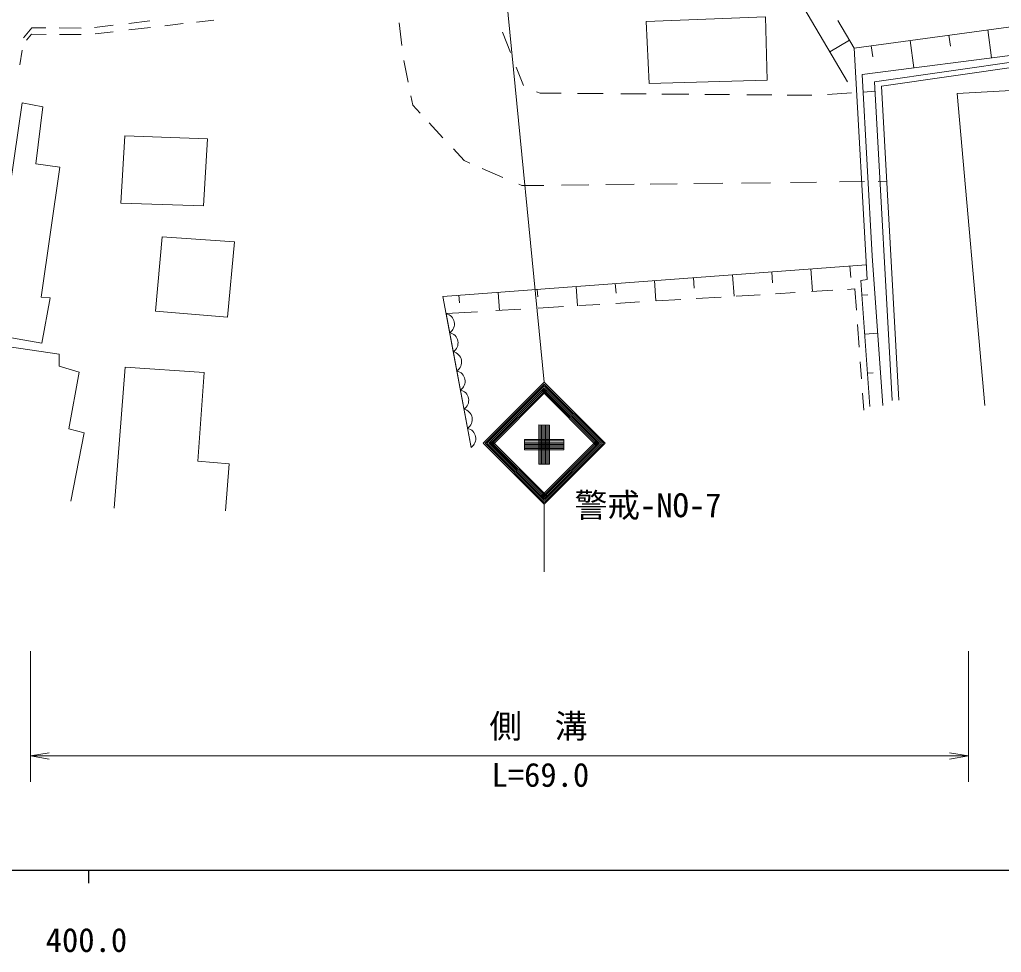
# Model space of a CAD drawing. Units: millimetres, scale not verified. Extents: x 40000 to 680000, y 20000 to 380000.
# Drawn here: x 462732 to 537850, y 198715 to 270084 of the extents above; entities that cross this region are included whole.
import ezdxf
from ezdxf.enums import TextEntityAlignment as Align

# ---------------------------------------------------------------- set-up
doc = ezdxf.new("R2010")
doc.units = ezdxf.units.MM
doc.header["$LTSCALE"] = 1000
for name, color, linetype, lineweight in [('M-BGD', 7, 'Continuous', 13), ('M-STR-STR3', 7, 'Continuous', 13), ('M-STR-STRC', 7, 'Continuous', 13), ('M-TTL-BAND', 7, 'Continuous', 25)]:
    doc.layers.add(name, color=color, linetype=linetype, lineweight=lineweight)
doc.styles.add('ＭＳ ゴシック', font='')
doc.styles.get('ＭＳ ゴシック').set_extended_font_data('MS Gothic')

# ---------------------------------------------------------------- blocks, each defined once
blk = doc.blocks.new('open_arrow')
at = {"color": 0, "linetype": 'Continuous', "lineweight": -2}
blk.add_lwpolyline([(7.5, 1.25), (0, 0), (7.5, -1.25)], dxfattribs=at)

msp = doc.modelspace()

# ---------------------------------------------------------------- linework, layer by layer
at = {"layer": 'M-BGD'}
for p, q in [((526074, 265318), (522397, 271548)), ((471077, 269793), (472690, 269982)), ((473847, 269614), (475235, 269776)), ((476267, 269897), (477595, 270053)), ((491765, 269832), (491970, 268116)), ((510676, 269935), (519805, 270287)), ((510906, 265205), (510676, 269935)), ((519805, 270287), (519930, 265443)), ((525350, 270013), (526584, 267899)), ((526584, 267899), (540412, 269788)), ((463017, 268685), (463660, 269466)), ((463259, 268507), (463637, 268967)), ((463637, 268967), (464762, 268957)), ((463660, 269466), (464731, 269457)), ((465750, 269449), (467445, 269434)), ((465784, 268948), (467438, 268934)), ((468472, 269488), (469892, 269654)), ((468519, 268990), (469897, 269151)), ((471098, 269292), (472740, 269484)), ((499685, 269129), (500298, 267564)), ((537101, 267167), (536810, 269296)), ((526228, 268509), (524717, 267617)), ((531150, 266399), (530866, 268484)), ((533953, 268048), (533838, 268890)), ((462754, 266615), (462930, 267748)), ((526584, 267899), (527571, 250202)), ((527197, 265889), (541388, 267720)), ((528008, 267236), (527893, 268078)), ((492134, 266947), (492467, 265295)), ((541523, 267237), (528148, 265330)), ((541579, 266841), (528667, 265000)), ((500735, 266448), (501285, 265043)), ((519930, 265443), (510906, 265205)), ((527197, 265889), (527972, 252005)), ((528148, 265330), (529504, 240931)), ((502289, 264571), (502567, 264469)), ((502567, 264469), (504180, 264455)), ((505422, 264444), (507389, 264428)), ((526372, 264477), (524552, 264355)), ((528189, 264599), (527283, 264539)), ((528667, 265000), (530003, 240959)), ((534457, 264430), (540625, 264766)), ((536597, 240555), (534457, 264430)), ((462937, 263724), (460351, 246054)), ((464511, 263409), (462937, 263724)), ((492675, 264258), (492820, 263538)), ((508725, 264416), (510666, 264400)), ((511879, 264389), (513944, 264372)), ((515156, 264362), (517038, 264346)), ((518371, 264334), (520283, 264318)), ((521464, 264308), (523344, 264292)), ((463961, 259058), (464511, 263409)), ((492820, 263538), (493385, 262927)), ((494060, 262196), (495122, 261048)), ((470471, 256044), (470769, 261203)), ((470769, 261203), (477112, 260966)), ((477112, 260966), (476794, 255833)), ((495917, 260187), (496741, 259294)), ((496741, 259294), (497178, 259105)), ((465802, 258795), (463961, 259058)), ((464391, 248851), (465802, 258795)), ((498125, 258696), (499695, 258017)), ((525467, 257670), (527387, 257692)), ((528413, 257704), (529072, 257712)), ((500918, 257488), (501159, 257384)), ((501159, 257384), (502854, 257403)), ((504188, 257419), (506277, 257444)), ((507581, 257459), (509765, 257485)), ((510976, 257499), (513041, 257523)), ((514313, 257538), (516550, 257565)), ((517973, 257581), (520189, 257607)), ((521705, 257625), (523707, 257649)), ((476794, 255833), (470471, 256044)), ((473117, 247789), (473636, 253473)), ((473636, 253473), (479176, 253081)), ((479176, 253081), (478646, 247313)), ((527972, 252005), (528779, 240551)), ((527508, 251331), (495120, 248896)), ((523400, 249278), (523269, 251012)), ((526327, 250354), (526261, 251237)), ((514354, 249548), (514295, 250338)), ((517410, 248918), (517286, 250563)), ((520341, 249951), (520278, 250787)), ((527102, 250123), (527571, 250202)), ((502371, 248873), (502328, 249438)), ((505430, 248197), (505320, 249663)), ((508367, 249145), (508311, 249888)), ((511420, 248558), (511303, 250113)), ((526645, 249474), (526082, 249440)), ((526763, 247846), (526645, 249474)), ((527102, 250123), (527782, 240480)), ((465061, 248803), (464391, 248851)), ((464439, 245337), (465061, 248803)), ((495120, 248896), (497271, 237353)), ((496388, 248423), (496345, 248989)), ((499440, 247837), (499337, 249213)), ((513320, 248672), (511463, 248560)), ((516417, 248858), (514485, 248742)), ((519399, 249038), (517560, 248927)), ((522077, 249199), (520565, 249108)), ((524967, 249373), (523332, 249274)), ((527629, 249039), (527180, 249008)), ((501076, 247935), (499178, 247821)), ((504336, 248131), (502420, 248016)), ((507118, 248299), (505530, 248203)), ((510172, 248482), (508356, 248373)), ((478646, 247313), (473117, 247789)), ((497761, 247736), (495363, 247591)), ((497271, 237353), (495363, 247591)), ((526967, 245025), (526841, 246760)), ((460351, 246054), (464439, 245337)), ((528389, 246086), (527391, 246015)), ((460967, 245190), (465764, 244475)), ((465764, 244475), (465764, 243576)), ((465764, 243576), (467286, 243115)), ((469961, 232696), (470795, 243491)), ((470795, 243491), (476847, 243075)), ((527143, 242592), (527048, 243910)), ((467286, 243115), (466502, 238779)), ((476847, 243075), (476371, 236288)), ((528051, 243054), (527602, 243023)), ((527316, 240203), (527223, 241495)), ((466502, 238779), (467678, 238457)), ((467678, 238457), (466640, 233245)), ((476371, 236288), (478772, 236090)), ((478772, 236090), (478494, 232498))]:
    msp.add_line(p, q, dxfattribs=at)
for centre in [(495201, 246804), (495474, 245342), (495746, 243879), (496019, 242417), (496291, 240954), (496564, 239491), (496836, 238029)]:
    msp.add_arc(centre, 803, 302.73764, 78.36598, dxfattribs=at)
at = {"layer": 'M-STR-STR3'}
for p, q in [((463556, 221751), (463556, 211751)), ((535325, 221751), (535325, 211751)), ((463556, 213751), (535325, 213751))]:
    msp.add_line(p, q, dxfattribs=at)
at = {"layer": 'M-STR-STRC'}
for p, q in [((502870, 242335), (499338, 278445)), ((498203, 237668), (502870, 242335)), ((498345, 237668), (502870, 242193)), ((498486, 237668), (502870, 242052)), ((498628, 237668), (502870, 241910)), ((507537, 237668), (502870, 242335)), ((507396, 237668), (502870, 242193)), ((507254, 237668), (502870, 242052)), ((507113, 237668), (502870, 241910)), ((498698, 237597), (502941, 241840)), ((498769, 237526), (503012, 241769)), ((498840, 237456), (503082, 241698)), ((506901, 237456), (502658, 241698)), ((506971, 237526), (502729, 241769)), ((507042, 237597), (502799, 241840)), ((502471, 239067), (502468, 236067)), ((503271, 239066), (502471, 239067)), ((502571, 239067), (502568, 236067)), ((502671, 239067), (502668, 236067)), ((502771, 239067), (502768, 236067)), ((502871, 239067), (502868, 236067)), ((502971, 239066), (502968, 236066)), ((503071, 239066), (503068, 236066)), ((503171, 239066), (503168, 236066)), ((503271, 239066), (503268, 236066)), ((502870, 233001), (498203, 237668)), ((502870, 233142), (498345, 237668)), ((502870, 233284), (498486, 237668)), ((502870, 233425), (498628, 237668)), ((502941, 233496), (498698, 237739)), ((503012, 233567), (498769, 237809)), ((503082, 233637), (498840, 237880)), ((501370, 237968), (501369, 237168)), ((504369, 237865), (501369, 237868)), ((504369, 237765), (501369, 237768)), ((504369, 237665), (501369, 237668)), ((504369, 237565), (501369, 237568)), ((504369, 237465), (501369, 237468)), ((504370, 237965), (501370, 237968)), ((502658, 233637), (506901, 237880)), ((502729, 233567), (506971, 237809)), ((502799, 233496), (507042, 237739)), ((502870, 233425), (507113, 237668)), ((502870, 233284), (507254, 237668)), ((502870, 233142), (507396, 237668)), ((502870, 233001), (507537, 237668)), ((504370, 237965), (504369, 237165)), ((504369, 237365), (501369, 237368)), ((504369, 237265), (501369, 237268)), ((504369, 237165), (501369, 237168)), ((503268, 236066), (502468, 236067)), ((502870, 233001), (502870, 227834))]:
    msp.add_line(p, q, dxfattribs=at)
at = {"layer": 'M-TTL-BAND'}
for p, q in [((40000, 205000), (579000, 205000)), ((468000, 205000), (468000, 204000))]:
    msp.add_line(p, q, dxfattribs=at)

# ---------------------------------------------------------------- block references
at = {"layer": 'M-STR-STR3', "xscale": 193, "yscale": 193}
msp.add_blockref('open_arrow', (463556, 213751), dxfattribs=at)
at = {"layer": 'M-STR-STR3', "xscale": 193, "yscale": 193, "rotation": 180}
msp.add_blockref('open_arrow', (535325, 213751), dxfattribs=at)

# ---------------------------------------------------------------- texts
at = {"layer": 'M-STR-STR3', "style": 'ＭＳ ゴシック'}
for s, p in [('側\u3000溝', (498674, 214560)), ('L=69.0', (498835, 210834))]:
    msp.add_text(s, height=1833, dxfattribs=at).set_placement(p, align=Align.BOTTOM_LEFT)
at = {"layer": 'M-STR-STRC', "style": 'ＭＳ ゴシック'}
msp.add_text('警戒-NO-7', height=1833, dxfattribs=at).set_placement((505199, 231461), align=Align.BOTTOM_LEFT)
at = {"layer": 'M-TTL-BAND', "style": 'ＭＳ ゴシック'}
msp.add_text('400.0', height=1833, dxfattribs=at).set_placement((467844, 198195), align=Align.BOTTOM_CENTER)

doc.saveas('drawing.dxf')
